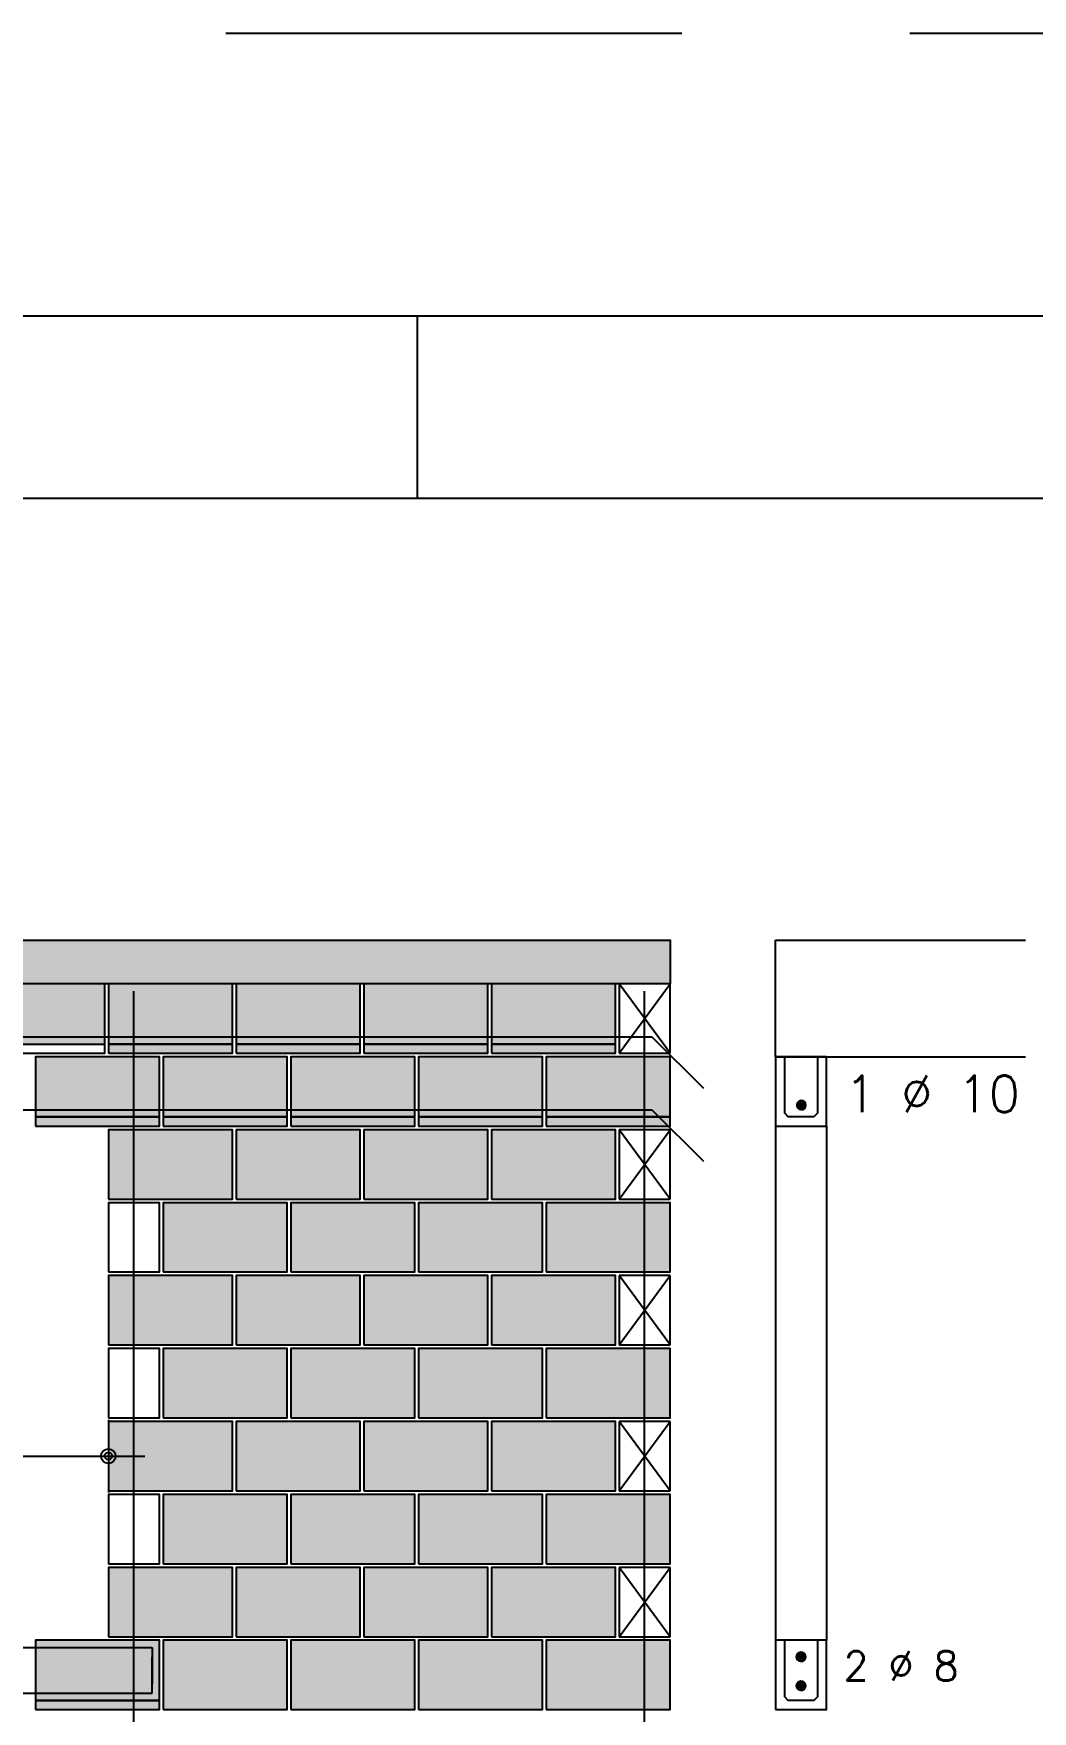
# Model space of a CAD drawing. Extents: x -1.9 to 86, y -1.5 to 61.
# Drawn here: x 45 to 50.47, y 51.75 to 60.95 of the extents above; entities that cross this region are included whole.
import ezdxf

# ---------------------------------------------------------------- set-up
doc = ezdxf.new("R2010")
doc.units = 0
doc.header["$MEASUREMENT"] = 0
doc.linetypes.add('HIDDEN', pattern=[0.375, 0.25, -0.125])
doc.layers.get('0').update_dxf_attribs({"linetype": 'CONTINUOUS'})
doc.layers.get('Defpoints').update_dxf_attribs({"linetype": 'CONTINUOUS'})
for name, color, linetype in [('ARQ_FOLHA', 7, 'CONTINUOUS'), ('PENA_01', 1, 'CONTINUOUS'), ('PENA_02', 2, 'CONTINUOUS'), ('PENA_03', 3, 'CONTINUOUS'), ('PENA_05', 5, 'CONTINUOUS'), ('PENA_09', 254, 'CONTINUOUS'), ('PENA_11', 252, 'CONTINUOUS'), ('PENA_21', 100, 'CONTINUOUS')]:
    doc.layers.add(name, color=color, linetype=linetype)
doc.styles.get("Standard").update_dxf_attribs({"font": 'ROMANS.SHX'})

# ---------------------------------------------------------------- blocks, each defined once
blk = doc.blocks.new('FOLHA A1 - 841 X 594')
at = {"layer": 'ARQ_FOLHA', "color": 1}
blk.add_line((-370, 584), (-370, 594), dxfattribs=at)
for points in [[(-841, 0), (0, 0), (0, 594), (-841, 594)], [(-816, 10), (-10, 10), (-10, 584), (-816, 584)]]:
    blk.add_lwpolyline(points, close=True, dxfattribs=at)
at = {"layer": 'Defpoints', "color": 8, "linetype": 'HIDDEN', "ltscale": 100}
blk.add_lwpolyline([(-860.5, 609.5), (-860.5, -15.5), (19.5, -15.5), (19.5, 609.5)], close=True, dxfattribs=at)
blk = doc.blocks.new('*U24')
blk.add_blockref('FOLHA A1 - 841 X 594', (0, 0))

msp = doc.modelspace()

# ---------------------------------------------------------------- linework, layer by layer
at = {"layer": 'PENA_01', "linetype": 'Continuous'}
for p, q in [((44.605295, 55.408602), (45.385295, 55.408602)), ((45.405295, 55.408602), (46.085295, 55.408602)), ((46.105295, 55.408602), (46.785295, 55.408602)), ((46.805295, 55.408602), (47.485295, 55.408602)), ((47.505295, 55.408602), (48.185295, 55.408602)), ((45.005295, 55.008602), (45.685295, 55.008602)), ((45.705295, 55.008602), (46.385295, 55.008602)), ((46.405295, 55.008602), (47.085295, 55.008602)), ((47.105295, 55.008602), (47.785295, 55.008602)), ((47.805295, 55.008602), (48.485295, 55.008602)), ((45.405295, 53.348602), (45.405295, 52.949028)), ((43.385295, 53.149028), (45.605295, 53.149028)), ((45.005295, 51.808602), (45.685295, 51.808602))]:
    msp.add_line(p, q, dxfattribs=at)
at = {"layer": 'PENA_02', "linetype": 'Continuous'}
for p, q in [((48.485295, 55.738602), (48.205295, 55.738602)), ((48.205295, 55.738602), (48.205295, 55.358602)), ((48.485295, 55.358602), (48.485295, 55.738602)), ((48.205295, 55.358602), (48.485295, 55.358602)), ((48.485295, 54.938602), (48.205295, 54.938602)), ((48.205295, 54.938602), (48.205295, 54.558602)), ((48.485295, 54.938602), (48.205295, 54.938602)), ((48.205295, 54.938602), (48.205295, 54.558602)), ((48.485295, 54.558602), (48.485295, 54.938602)), ((48.485295, 54.558602), (48.485295, 54.938602)), ((48.205295, 54.558602), (48.485295, 54.558602)), ((48.205295, 54.558602), (48.485295, 54.558602)), ((48.485295, 54.138602), (48.205295, 54.138602)), ((48.205295, 54.138602), (48.205295, 53.758602)), ((48.485295, 54.138602), (48.205295, 54.138602)), ((48.205295, 54.138602), (48.205295, 53.758602)), ((48.485295, 53.758602), (48.485295, 54.138602)), ((48.485295, 53.758602), (48.485295, 54.138602)), ((48.205295, 53.758602), (48.485295, 53.758602)), ((48.205295, 53.758602), (48.485295, 53.758602)), ((48.485295, 53.338602), (48.205295, 53.338602)), ((48.205295, 53.338602), (48.205295, 52.958602)), ((48.485295, 52.958602), (48.485295, 53.338602)), ((48.205295, 52.958602), (48.485295, 52.958602)), ((48.485295, 52.538602), (48.205295, 52.538602)), ((48.205295, 52.538602), (48.205295, 52.158602)), ((48.485295, 52.158602), (48.485295, 52.538602)), ((48.205295, 52.158602), (48.485295, 52.158602))]:
    msp.add_line(p, q, dxfattribs=at)
for points in [[(28.305295, 55.978602), (48.485295, 55.978602), (48.485295, 55.738602), (40.505295, 55.738602), (40.505295, 55.338602), (28.305295, 55.338602), (28.305295, 55.978602)], [(44.605295, 55.358602), (45.385295, 55.358602), (45.385295, 55.738602), (44.605295, 55.738602), (44.605295, 55.358602)], [(45.405295, 55.358602), (46.085295, 55.358602), (46.085295, 55.738602), (45.405295, 55.738602), (45.405295, 55.358602)], [(46.105295, 55.358602), (46.785295, 55.358602), (46.785295, 55.738602), (46.105295, 55.738602), (46.105295, 55.358602)], [(46.805295, 55.358602), (47.485295, 55.358602), (47.485295, 55.738602), (46.805295, 55.738602), (46.805295, 55.358602)], [(47.505295, 55.358602), (48.185295, 55.358602), (48.185295, 55.738602), (47.505295, 55.738602), (47.505295, 55.358602)], [(45.005295, 54.958602), (45.685295, 54.958602), (45.685295, 55.338602), (45.005295, 55.338602), (45.005295, 54.958602)], [(45.705295, 54.958602), (46.385295, 54.958602), (46.385295, 55.338602), (45.705295, 55.338602), (45.705295, 54.958602)], [(46.405295, 54.958602), (47.085295, 54.958602), (47.085295, 55.338602), (46.405295, 55.338602), (46.405295, 54.958602)], [(47.105295, 54.958602), (47.785295, 54.958602), (47.785295, 55.338602), (47.105295, 55.338602), (47.105295, 54.958602)], [(47.805295, 54.958602), (48.485295, 54.958602), (48.485295, 55.338602), (47.805295, 55.338602), (47.805295, 54.958602)], [(45.405295, 54.558602), (46.085295, 54.558602), (46.085295, 54.938602), (45.405295, 54.938602), (45.405295, 54.558602)], [(46.105295, 54.558602), (46.785295, 54.558602), (46.785295, 54.938602), (46.105295, 54.938602), (46.105295, 54.558602)], [(46.805295, 54.558602), (47.485295, 54.558602), (47.485295, 54.938602), (46.805295, 54.938602), (46.805295, 54.558602)], [(47.505295, 54.558602), (48.185295, 54.558602), (48.185295, 54.938602), (47.505295, 54.938602), (47.505295, 54.558602)], [(45.405295, 54.158602), (45.685295, 54.158602), (45.685295, 54.538602), (45.405295, 54.538602), (45.405295, 54.158602)], [(45.705295, 54.158602), (46.385295, 54.158602), (46.385295, 54.538602), (45.705295, 54.538602), (45.705295, 54.158602)], [(46.405295, 54.158602), (47.085295, 54.158602), (47.085295, 54.538602), (46.405295, 54.538602), (46.405295, 54.158602)], [(47.105295, 54.158602), (47.785295, 54.158602), (47.785295, 54.538602), (47.105295, 54.538602), (47.105295, 54.158602)], [(47.805295, 54.158602), (48.485295, 54.158602), (48.485295, 54.538602), (47.805295, 54.538602), (47.805295, 54.158602)], [(45.405295, 53.758602), (46.085295, 53.758602), (46.085295, 54.138602), (45.405295, 54.138602), (45.405295, 53.758602)], [(46.105295, 53.758602), (46.785295, 53.758602), (46.785295, 54.138602), (46.105295, 54.138602), (46.105295, 53.758602)], [(46.805295, 53.758602), (47.485295, 53.758602), (47.485295, 54.138602), (46.805295, 54.138602), (46.805295, 53.758602)], [(47.505295, 53.758602), (48.185295, 53.758602), (48.185295, 54.138602), (47.505295, 54.138602), (47.505295, 53.758602)], [(45.405295, 53.358602), (45.685295, 53.358602), (45.685295, 53.738602), (45.405295, 53.738602), (45.405295, 53.358602)], [(45.705295, 53.358602), (46.385295, 53.358602), (46.385295, 53.738602), (45.705295, 53.738602), (45.705295, 53.358602)], [(46.405295, 53.358602), (47.085295, 53.358602), (47.085295, 53.738602), (46.405295, 53.738602), (46.405295, 53.358602)], [(47.105295, 53.358602), (47.785295, 53.358602), (47.785295, 53.738602), (47.105295, 53.738602), (47.105295, 53.358602)], [(47.805295, 53.358602), (48.485295, 53.358602), (48.485295, 53.738602), (47.805295, 53.738602), (47.805295, 53.358602)], [(45.405295, 52.958602), (46.085295, 52.958602), (46.085295, 53.338602), (45.405295, 53.338602), (45.405295, 52.958602)], [(46.105295, 52.958602), (46.785295, 52.958602), (46.785295, 53.338602), (46.105295, 53.338602), (46.105295, 52.958602)], [(46.805295, 52.958602), (47.485295, 52.958602), (47.485295, 53.338602), (46.805295, 53.338602), (46.805295, 52.958602)], [(47.505295, 52.958602), (48.185295, 52.958602), (48.185295, 53.338602), (47.505295, 53.338602), (47.505295, 52.958602)], [(45.405295, 52.558602), (45.685295, 52.558602), (45.685295, 52.938602), (45.405295, 52.938602), (45.405295, 52.558602)], [(45.705295, 52.558602), (46.385295, 52.558602), (46.385295, 52.938602), (45.705295, 52.938602), (45.705295, 52.558602)], [(46.405295, 52.558602), (47.085295, 52.558602), (47.085295, 52.938602), (46.405295, 52.938602), (46.405295, 52.558602)], [(47.105295, 52.558602), (47.785295, 52.558602), (47.785295, 52.938602), (47.105295, 52.938602), (47.105295, 52.558602)], [(47.805295, 52.558602), (48.485295, 52.558602), (48.485295, 52.938602), (47.805295, 52.938602), (47.805295, 52.558602)], [(45.405295, 52.158602), (46.085295, 52.158602), (46.085295, 52.538602), (45.405295, 52.538602), (45.405295, 52.158602)], [(46.105295, 52.158602), (46.785295, 52.158602), (46.785295, 52.538602), (46.105295, 52.538602), (46.105295, 52.158602)], [(46.805295, 52.158602), (47.485295, 52.158602), (47.485295, 52.538602), (46.805295, 52.538602), (46.805295, 52.158602)], [(47.505295, 52.158602), (48.185295, 52.158602), (48.185295, 52.538602), (47.505295, 52.538602), (47.505295, 52.158602)], [(45.005295, 51.758602), (45.685295, 51.758602), (45.685295, 52.138602), (45.005295, 52.138602), (45.005295, 51.758602)], [(45.705295, 51.758602), (46.385295, 51.758602), (46.385295, 52.138602), (45.705295, 52.138602), (45.705295, 51.758602)], [(46.405295, 51.758602), (47.085295, 51.758602), (47.085295, 52.138602), (46.405295, 52.138602), (46.405295, 51.758602)], [(47.105295, 51.758602), (47.785295, 51.758602), (47.785295, 52.138602), (47.105295, 52.138602), (47.105295, 51.758602)], [(47.805295, 51.758602), (48.485295, 51.758602), (48.485295, 52.138602), (47.805295, 52.138602), (47.805295, 51.758602)]]:
    msp.add_lwpolyline(points, dxfattribs=at)
for radius in [0.04, 0.02]:
    msp.add_circle((45.405295, 53.149028), radius, dxfattribs=at)
at = {"layer": 'PENA_03', "linetype": 'Continuous'}
for p, q in [((49.063351, 55.978602), (50.43403, 55.978602)), ((49.063351, 55.338602), (49.063351, 55.978602)), ((48.205295, 55.358602), (48.485295, 55.738602)), ((48.485295, 55.358602), (48.205295, 55.738602)), ((49.063351, 55.338602), (50.43403, 55.338602)), ((48.205295, 54.558602), (48.485295, 54.938602)), ((48.485295, 54.558602), (48.205295, 54.938602)), ((48.205295, 54.558602), (48.485295, 54.938602)), ((48.485295, 54.558602), (48.205295, 54.938602)), ((49.063351, 54.958602), (49.063351, 52.138602)), ((49.343351, 54.958602), (49.343351, 52.138602)), ((48.205295, 53.758602), (48.485295, 54.138602)), ((48.485295, 53.758602), (48.205295, 54.138602)), ((48.205295, 53.758602), (48.485295, 54.138602)), ((48.485295, 53.758602), (48.205295, 54.138602)), ((45.405295, 53.548602), (45.405295, 53.548602)), ((48.205295, 52.958602), (48.485295, 53.338602)), ((48.485295, 52.958602), (48.205295, 53.338602)), ((48.205295, 52.158602), (48.485295, 52.538602)), ((48.485295, 52.158602), (48.205295, 52.538602))]:
    msp.add_line(p, q, dxfattribs=at)
for points in [[(49.063351, 54.958602), (49.343351, 54.958602), (49.343351, 55.338602), (49.063351, 55.338602), (49.063351, 54.958602)], [(49.293351, 55.338602), (49.293351, 55.028602), (49.273351, 55.008602), (49.133351, 55.008602), (49.113351, 55.028602), (49.113351, 55.338602)], [(49.229947, 55.073602), (49.227786, 55.083771), (49.221675, 55.092181), (49.212673, 55.097379), (49.202334, 55.098465), (49.192447, 55.095253), (49.184722, 55.088297), (49.180493, 55.0788), (49.180493, 55.068405), (49.184722, 55.058908), (49.192447, 55.051952), (49.202334, 55.048739), (49.212673, 55.049826), (49.221675, 55.055024), (49.227786, 55.063434), (49.229947, 55.073602)], [(49.063351, 51.758602), (49.343351, 51.758602), (49.343351, 52.138602), (49.063351, 52.138602), (49.063351, 51.758602)], [(49.293351, 52.138602), (49.293351, 51.828602), (49.273351, 51.808602), (49.133351, 51.808602), (49.113351, 51.828602), (49.113351, 52.138602)], [(49.2279, 52.048336), (49.225738, 52.058505), (49.219628, 52.066915), (49.210625, 52.072113), (49.200287, 52.073199), (49.1904, 52.069987), (49.182674, 52.063031), (49.178446, 52.053534), (49.178446, 52.043139), (49.182674, 52.033642), (49.1904, 52.026686), (49.200287, 52.023473), (49.210625, 52.02456), (49.219628, 52.029758), (49.225738, 52.038168), (49.2279, 52.048336)], [(49.2279, 51.889593), (49.225738, 51.899761), (49.219628, 51.908171), (49.210625, 51.913369), (49.200287, 51.914456), (49.1904, 51.911243), (49.182674, 51.904287), (49.178446, 51.89479), (49.178446, 51.884395), (49.182674, 51.874898), (49.1904, 51.867942), (49.200287, 51.864729), (49.210625, 51.865816), (49.219628, 51.871014), (49.225738, 51.879424), (49.2279, 51.889593)]]:
    msp.add_lwpolyline(points, dxfattribs=at)
for centre in [(49.2029, 52.048336), (49.2029, 51.889593)]:
    msp.add_circle(centre, 0.025, dxfattribs=at)
for points in [[(49.229947, 55.073602), (49.184722, 55.088297), (49.180493, 55.0788)], [(49.229947, 55.073602), (49.180493, 55.0788), (49.180493, 55.068405)], [(49.229947, 55.073602), (49.180493, 55.068405), (49.184722, 55.058908)], [(49.229947, 55.073602), (49.192447, 55.095253), (49.184722, 55.088297)], [(49.229947, 55.073602), (49.184722, 55.058908), (49.192447, 55.051952)], [(49.229947, 55.073602), (49.202334, 55.098465), (49.192447, 55.095253)], [(49.229947, 55.073602), (49.192447, 55.051952), (49.202334, 55.048739)], [(49.229947, 55.073602), (49.212673, 55.097379), (49.202334, 55.098465)], [(49.229947, 55.073602), (49.202334, 55.048739), (49.212673, 55.049826)], [(49.229947, 55.073602), (49.221675, 55.092181), (49.212673, 55.097379)], [(49.229947, 55.073602), (49.212673, 55.049826), (49.221675, 55.055024)], [(49.229947, 55.073602), (49.227786, 55.083771), (49.221675, 55.092181)], [(49.229947, 55.073602), (49.221675, 55.055024), (49.227786, 55.063434)], [(49.229947, 55.073602), (49.227786, 55.063434), (49.229947, 55.073602)], [(49.2279, 52.048336), (49.182674, 52.063031), (49.178446, 52.053534)], [(49.2279, 52.048336), (49.178446, 52.053534), (49.178446, 52.043139)], [(49.2279, 52.048336), (49.178446, 52.043139), (49.182674, 52.033642)], [(49.2279, 52.048336), (49.1904, 52.069987), (49.179407, 52.056887)], [(49.2279, 52.048336), (49.179407, 52.056887), (49.179407, 52.039786)], [(49.2279, 52.048336), (49.179407, 52.039786), (49.1904, 52.026686)], [(49.2279, 52.048336), (49.1904, 52.069987), (49.182674, 52.063031)], [(49.2279, 52.048336), (49.182674, 52.033642), (49.1904, 52.026686)], [(49.2279, 52.048336), (49.200287, 52.073199), (49.1904, 52.069987)], [(49.2279, 52.048336), (49.207241, 52.072957), (49.1904, 52.069987)], [(49.2279, 52.048336), (49.1904, 52.026686), (49.207241, 52.023716)], [(49.2279, 52.048336), (49.1904, 52.026686), (49.200287, 52.023473)], [(49.2279, 52.048336), (49.210625, 52.072113), (49.200287, 52.073199)], [(49.2279, 52.048336), (49.200287, 52.023473), (49.210625, 52.02456)], [(49.2279, 52.048336), (49.222051, 52.064406), (49.207241, 52.072957)], [(49.2279, 52.048336), (49.207241, 52.023716), (49.222051, 52.032267)], [(49.2279, 52.048336), (49.219628, 52.066915), (49.210625, 52.072113)], [(49.2279, 52.048336), (49.210625, 52.02456), (49.219628, 52.029758)], [(49.2279, 52.048336), (49.225738, 52.058505), (49.219628, 52.066915)], [(49.2279, 52.048336), (49.219628, 52.029758), (49.225738, 52.038168)], [(49.2279, 52.048336), (49.222051, 52.032267), (49.2279, 52.048336)], [(49.2279, 52.048336), (49.225738, 52.038168), (49.2279, 52.048336)], [(49.2279, 51.889593), (49.182674, 51.904287), (49.178446, 51.89479)], [(49.2279, 51.889593), (49.1904, 51.911243), (49.179407, 51.898143)], [(49.2279, 51.889593), (49.179407, 51.898143), (49.179407, 51.881042)], [(49.2279, 51.889593), (49.1904, 51.911243), (49.182674, 51.904287)], [(49.2279, 51.889593), (49.200287, 51.914456), (49.1904, 51.911243)], [(49.2279, 51.889593), (49.207241, 51.914213), (49.1904, 51.911243)], [(49.2279, 51.889593), (49.210625, 51.913369), (49.200287, 51.914456)], [(49.2279, 51.889593), (49.222051, 51.905662), (49.207241, 51.914213)], [(49.2279, 51.889593), (49.219628, 51.908171), (49.210625, 51.913369)], [(49.2279, 51.889593), (49.225738, 51.899761), (49.219628, 51.908171)], [(49.2279, 51.889593), (49.178446, 51.89479), (49.178446, 51.884395)], [(49.2279, 51.889593), (49.178446, 51.884395), (49.182674, 51.874898)], [(49.2279, 51.889593), (49.179407, 51.881042), (49.1904, 51.867942)], [(49.2279, 51.889593), (49.182674, 51.874898), (49.1904, 51.867942)], [(49.2279, 51.889593), (49.1904, 51.867942), (49.207241, 51.864972)], [(49.2279, 51.889593), (49.1904, 51.867942), (49.200287, 51.864729)], [(49.2279, 51.889593), (49.200287, 51.864729), (49.210625, 51.865816)], [(49.2279, 51.889593), (49.207241, 51.864972), (49.222051, 51.873523)], [(49.2279, 51.889593), (49.210625, 51.865816), (49.219628, 51.871014)], [(49.2279, 51.889593), (49.219628, 51.871014), (49.225738, 51.879424)], [(49.2279, 51.889593), (49.222051, 51.873523), (49.2279, 51.889593)], [(49.2279, 51.889593), (49.225738, 51.879424), (49.2279, 51.889593)]]:
    msp.add_solid(points, dxfattribs=at)
at = {"layer": 'PENA_05', "linetype": 'Continuous'}
for p, q in [((45.545295, 48.738602), (45.545295, 55.698602)), ((48.345295, 48.738602), (48.345295, 55.698602)), ((40.605295, 55.448602), (48.385295, 55.448602)), ((48.385295, 55.448602), (48.668138, 55.16576)), ((28.405295, 55.048602), (48.385295, 55.048602)), ((48.385295, 55.048602), (48.668138, 54.76576)), ((42.845295, 52.098602), (45.645295, 52.098602)), ((45.645295, 52.098602), (45.645295, 51.898602)), ((45.645295, 51.848602), (45.645295, 52.048602)), ((42.845295, 51.848602), (45.645295, 51.848602))]:
    msp.add_line(p, q, dxfattribs=at)
at = {"layer": 'PENA_09', "linetype": 'Continuous'}
for points in [[(44.605295, 55.408602), (45.385295, 55.408602), (45.385295, 55.738602), (44.605295, 55.738602), (44.605295, 55.408602)], [(45.405295, 55.408602), (46.085295, 55.408602), (46.085295, 55.738602), (45.405295, 55.738602), (45.405295, 55.408602)], [(46.105295, 55.408602), (46.785295, 55.408602), (46.785295, 55.738602), (46.105295, 55.738602), (46.105295, 55.408602)], [(46.805295, 55.408602), (47.485295, 55.408602), (47.485295, 55.738602), (46.805295, 55.738602), (46.805295, 55.408602)], [(47.505295, 55.408602), (48.185295, 55.408602), (48.185295, 55.738602), (47.505295, 55.738602), (47.505295, 55.408602)], [(45.005295, 55.008602), (45.685295, 55.008602), (45.685295, 55.338602), (45.005295, 55.338602), (45.005295, 55.008602)], [(45.705295, 55.008602), (46.385295, 55.008602), (46.385295, 55.338602), (45.705295, 55.338602), (45.705295, 55.008602)], [(46.405295, 55.008602), (47.085295, 55.008602), (47.085295, 55.338602), (46.405295, 55.338602), (46.405295, 55.008602)], [(47.105295, 55.008602), (47.785295, 55.008602), (47.785295, 55.338602), (47.105295, 55.338602), (47.105295, 55.008602)], [(47.805295, 55.008602), (48.485295, 55.008602), (48.485295, 55.338602), (47.805295, 55.338602), (47.805295, 55.008602)], [(45.005295, 51.808602), (45.685295, 51.808602), (45.685295, 52.138602), (45.005295, 52.138602), (45.005295, 51.808602)]]:
    msp.add_lwpolyline(points, dxfattribs=at)
for points in [[(44.605295, 55.408602), (45.385295, 55.408602), (45.385295, 55.738602)], [(44.605295, 55.408602), (45.385295, 55.738602), (44.605295, 55.738602)], [(45.405295, 55.408602), (46.085295, 55.408602), (46.085295, 55.738602)], [(45.405295, 55.408602), (46.085295, 55.738602), (45.405295, 55.738602)], [(45.405295, 55.408602), (45.405295, 55.738602), (45.405295, 55.408602)], [(46.105295, 55.408602), (46.785295, 55.408602), (46.785295, 55.738602)], [(46.105295, 55.408602), (46.785295, 55.738602), (46.105295, 55.738602)], [(46.105295, 55.408602), (46.105295, 55.738602), (46.105295, 55.408602)], [(46.805295, 55.408602), (47.485295, 55.408602), (47.485295, 55.738602)], [(46.805295, 55.408602), (47.485295, 55.738602), (46.805295, 55.738602)], [(46.805295, 55.408602), (46.805295, 55.738602), (46.805295, 55.408602)], [(47.505295, 55.408602), (48.185295, 55.408602), (48.185295, 55.738602)], [(47.505295, 55.408602), (48.185295, 55.738602), (47.505295, 55.738602)], [(47.505295, 55.408602), (47.505295, 55.738602), (47.505295, 55.408602)], [(45.005295, 55.008602), (45.685295, 55.008602), (45.685295, 55.338602)], [(45.005295, 55.008602), (45.685295, 55.338602), (45.005295, 55.338602)], [(45.005295, 55.008602), (45.005295, 55.338602), (45.005295, 55.008602)], [(45.705295, 55.008602), (46.385295, 55.008602), (46.385295, 55.338602)], [(45.705295, 55.008602), (46.385295, 55.338602), (45.705295, 55.338602)], [(45.705295, 55.008602), (45.705295, 55.338602), (45.705295, 55.008602)], [(46.405295, 55.008602), (47.085295, 55.008602), (47.085295, 55.338602)], [(46.405295, 55.008602), (47.085295, 55.338602), (46.405295, 55.338602)], [(46.405295, 55.008602), (46.405295, 55.338602), (46.405295, 55.008602)], [(47.105295, 55.008602), (47.785295, 55.008602), (47.785295, 55.338602)], [(47.105295, 55.008602), (47.785295, 55.338602), (47.105295, 55.338602)], [(47.105295, 55.008602), (47.105295, 55.338602), (47.105295, 55.008602)], [(47.805295, 55.008602), (48.485295, 55.008602), (48.485295, 55.338602)], [(47.805295, 55.008602), (48.485295, 55.338602), (47.805295, 55.338602)], [(47.805295, 55.008602), (47.805295, 55.338602), (47.805295, 55.008602)], [(45.005295, 51.808602), (45.685295, 51.808602), (45.685295, 52.138602)], [(45.005295, 51.808602), (45.685295, 52.138602), (45.005295, 52.138602)], [(45.005295, 51.808602), (45.005295, 52.138602), (45.005295, 51.808602)]]:
    msp.add_solid(points, dxfattribs=at)
at = {"layer": 'PENA_11', "linetype": 'Continuous'}
for points in [[(28.305295, 55.978602), (48.485295, 55.978602), (48.485295, 55.738602)], [(28.305295, 55.978602), (48.485295, 55.738602), (40.505295, 55.738602)]]:
    msp.add_solid(points, dxfattribs=at)
at = {"layer": 'PENA_21', "linetype": 'Continuous'}
for points in [[(45.405295, 55.358602), (46.085295, 55.358602), (46.085295, 55.408602), (45.405295, 55.408602), (45.405295, 55.358602)], [(46.105295, 55.358602), (46.785295, 55.358602), (46.785295, 55.408602), (46.105295, 55.408602), (46.105295, 55.358602)], [(46.805295, 55.358602), (47.485295, 55.358602), (47.485295, 55.408602), (46.805295, 55.408602), (46.805295, 55.358602)], [(47.505295, 55.358602), (48.185295, 55.358602), (48.185295, 55.408602), (47.505295, 55.408602), (47.505295, 55.358602)], [(45.005295, 54.958602), (45.685295, 54.958602), (45.685295, 55.008602), (45.005295, 55.008602), (45.005295, 54.958602)], [(45.405295, 54.558602), (46.085295, 54.558602), (46.085295, 54.938602), (45.405295, 54.938602), (45.405295, 54.558602)], [(45.705295, 54.958602), (46.385295, 54.958602), (46.385295, 55.008602), (45.705295, 55.008602), (45.705295, 54.958602)], [(46.105295, 54.558602), (46.785295, 54.558602), (46.785295, 54.938602), (46.105295, 54.938602), (46.105295, 54.558602)], [(46.405295, 54.958602), (47.085295, 54.958602), (47.085295, 55.008602), (46.405295, 55.008602), (46.405295, 54.958602)], [(46.805295, 54.558602), (47.485295, 54.558602), (47.485295, 54.938602), (46.805295, 54.938602), (46.805295, 54.558602)], [(47.105295, 54.958602), (47.785295, 54.958602), (47.785295, 55.008602), (47.105295, 55.008602), (47.105295, 54.958602)], [(47.505295, 54.558602), (48.185295, 54.558602), (48.185295, 54.938602), (47.505295, 54.938602), (47.505295, 54.558602)], [(47.805295, 54.958602), (48.485295, 54.958602), (48.485295, 55.008602), (47.805295, 55.008602), (47.805295, 54.958602)], [(45.705295, 54.158602), (46.385295, 54.158602), (46.385295, 54.538602), (45.705295, 54.538602), (45.705295, 54.158602)], [(46.405295, 54.158602), (47.085295, 54.158602), (47.085295, 54.538602), (46.405295, 54.538602), (46.405295, 54.158602)], [(47.105295, 54.158602), (47.785295, 54.158602), (47.785295, 54.538602), (47.105295, 54.538602), (47.105295, 54.158602)], [(47.805295, 54.158602), (48.485295, 54.158602), (48.485295, 54.538602), (47.805295, 54.538602), (47.805295, 54.158602)], [(45.405295, 53.758602), (46.085295, 53.758602), (46.085295, 54.138602), (45.405295, 54.138602), (45.405295, 53.758602)], [(46.105295, 53.758602), (46.785295, 53.758602), (46.785295, 54.138602), (46.105295, 54.138602), (46.105295, 53.758602)], [(46.805295, 53.758602), (47.485295, 53.758602), (47.485295, 54.138602), (46.805295, 54.138602), (46.805295, 53.758602)], [(47.505295, 53.758602), (48.185295, 53.758602), (48.185295, 54.138602), (47.505295, 54.138602), (47.505295, 53.758602)], [(45.705295, 53.358602), (46.385295, 53.358602), (46.385295, 53.738602), (45.705295, 53.738602), (45.705295, 53.358602)], [(46.405295, 53.358602), (47.085295, 53.358602), (47.085295, 53.738602), (46.405295, 53.738602), (46.405295, 53.358602)], [(47.105295, 53.358602), (47.785295, 53.358602), (47.785295, 53.738602), (47.105295, 53.738602), (47.105295, 53.358602)], [(47.805295, 53.358602), (48.485295, 53.358602), (48.485295, 53.738602), (47.805295, 53.738602), (47.805295, 53.358602)], [(45.405295, 52.958602), (46.085295, 52.958602), (46.085295, 53.338602), (45.405295, 53.338602), (45.405295, 52.958602)], [(46.105295, 52.958602), (46.785295, 52.958602), (46.785295, 53.338602), (46.105295, 53.338602), (46.105295, 52.958602)], [(46.805295, 52.958602), (47.485295, 52.958602), (47.485295, 53.338602), (46.805295, 53.338602), (46.805295, 52.958602)], [(47.505295, 52.958602), (48.185295, 52.958602), (48.185295, 53.338602), (47.505295, 53.338602), (47.505295, 52.958602)], [(45.705295, 52.558602), (46.385295, 52.558602), (46.385295, 52.938602), (45.705295, 52.938602), (45.705295, 52.558602)], [(46.405295, 52.558602), (47.085295, 52.558602), (47.085295, 52.938602), (46.405295, 52.938602), (46.405295, 52.558602)], [(47.105295, 52.558602), (47.785295, 52.558602), (47.785295, 52.938602), (47.105295, 52.938602), (47.105295, 52.558602)], [(47.805295, 52.558602), (48.485295, 52.558602), (48.485295, 52.938602), (47.805295, 52.938602), (47.805295, 52.558602)], [(45.405295, 52.158602), (46.085295, 52.158602), (46.085295, 52.538602), (45.405295, 52.538602), (45.405295, 52.158602)], [(46.105295, 52.158602), (46.785295, 52.158602), (46.785295, 52.538602), (46.105295, 52.538602), (46.105295, 52.158602)], [(46.805295, 52.158602), (47.485295, 52.158602), (47.485295, 52.538602), (46.805295, 52.538602), (46.805295, 52.158602)], [(47.505295, 52.158602), (48.185295, 52.158602), (48.185295, 52.538602), (47.505295, 52.538602), (47.505295, 52.158602)], [(45.705295, 51.758602), (46.385295, 51.758602), (46.385295, 52.138602), (45.705295, 52.138602), (45.705295, 51.758602)], [(46.405295, 51.758602), (47.085295, 51.758602), (47.085295, 52.138602), (46.405295, 52.138602), (46.405295, 51.758602)], [(47.105295, 51.758602), (47.785295, 51.758602), (47.785295, 52.138602), (47.105295, 52.138602), (47.105295, 51.758602)], [(47.805295, 51.758602), (48.485295, 51.758602), (48.485295, 52.138602), (47.805295, 52.138602), (47.805295, 51.758602)], [(45.005295, 51.758602), (45.685295, 51.758602), (45.685295, 51.808602), (45.005295, 51.808602), (45.005295, 51.758602)]]:
    msp.add_lwpolyline(points, dxfattribs=at)
for points in [[(45.405295, 55.358602), (46.085295, 55.358602), (46.085295, 55.408602)], [(45.405295, 55.358602), (46.085295, 55.408602), (45.405295, 55.408602)], [(45.405295, 55.358602), (45.405295, 55.408602), (45.405295, 55.358602)], [(46.105295, 55.358602), (46.785295, 55.358602), (46.785295, 55.408602)], [(46.105295, 55.358602), (46.785295, 55.408602), (46.105295, 55.408602)], [(46.105295, 55.358602), (46.105295, 55.408602), (46.105295, 55.358602)], [(46.805295, 55.358602), (47.485295, 55.358602), (47.485295, 55.408602)], [(46.805295, 55.358602), (47.485295, 55.408602), (46.805295, 55.408602)], [(46.805295, 55.358602), (46.805295, 55.408602), (46.805295, 55.358602)], [(47.505295, 55.358602), (48.185295, 55.358602), (48.185295, 55.408602)], [(47.505295, 55.358602), (48.185295, 55.408602), (47.505295, 55.408602)], [(47.505295, 55.358602), (47.505295, 55.408602), (47.505295, 55.358602)], [(45.005295, 54.958602), (45.685295, 54.958602), (45.685295, 55.008602)], [(45.005295, 54.958602), (45.685295, 55.008602), (45.005295, 55.008602)], [(45.005295, 54.958602), (45.005295, 55.008602), (45.005295, 54.958602)], [(45.405295, 54.558602), (46.085295, 54.558602), (46.085295, 54.938602)], [(45.405295, 54.558602), (46.085295, 54.938602), (45.405295, 54.938602)], [(45.405295, 54.558602), (45.405295, 54.938602), (45.405295, 54.558602)], [(45.705295, 54.958602), (46.385295, 54.958602), (46.385295, 55.008602)], [(45.705295, 54.958602), (46.385295, 55.008602), (45.705295, 55.008602)], [(45.705295, 54.958602), (45.705295, 55.008602), (45.705295, 54.958602)], [(46.105295, 54.558602), (46.785295, 54.558602), (46.785295, 54.938602)], [(46.105295, 54.558602), (46.785295, 54.938602), (46.105295, 54.938602)], [(46.105295, 54.558602), (46.105295, 54.938602), (46.105295, 54.558602)], [(46.405295, 54.958602), (47.085295, 54.958602), (47.085295, 55.008602)], [(46.405295, 54.958602), (47.085295, 55.008602), (46.405295, 55.008602)], [(46.405295, 54.958602), (46.405295, 55.008602), (46.405295, 54.958602)], [(46.805295, 54.558602), (47.485295, 54.558602), (47.485295, 54.938602)], [(46.805295, 54.558602), (47.485295, 54.938602), (46.805295, 54.938602)], [(46.805295, 54.558602), (46.805295, 54.938602), (46.805295, 54.558602)], [(47.105295, 54.958602), (47.785295, 54.958602), (47.785295, 55.008602)], [(47.105295, 54.958602), (47.785295, 55.008602), (47.105295, 55.008602)], [(47.105295, 54.958602), (47.105295, 55.008602), (47.105295, 54.958602)], [(47.505295, 54.558602), (48.185295, 54.558602), (48.185295, 54.938602)], [(47.505295, 54.558602), (48.185295, 54.938602), (47.505295, 54.938602)], [(47.505295, 54.558602), (47.505295, 54.938602), (47.505295, 54.558602)], [(47.805295, 54.958602), (48.485295, 54.958602), (48.485295, 55.008602)], [(47.805295, 54.958602), (48.485295, 55.008602), (47.805295, 55.008602)], [(47.805295, 54.958602), (47.805295, 55.008602), (47.805295, 54.958602)], [(45.705295, 54.158602), (46.385295, 54.158602), (46.385295, 54.538602)], [(45.705295, 54.158602), (46.385295, 54.538602), (45.705295, 54.538602)], [(45.705295, 54.158602), (45.705295, 54.538602), (45.705295, 54.158602)], [(46.405295, 54.158602), (47.085295, 54.158602), (47.085295, 54.538602)], [(46.405295, 54.158602), (47.085295, 54.538602), (46.405295, 54.538602)], [(46.405295, 54.158602), (46.405295, 54.538602), (46.405295, 54.158602)], [(47.105295, 54.158602), (47.785295, 54.158602), (47.785295, 54.538602)], [(47.105295, 54.158602), (47.785295, 54.538602), (47.105295, 54.538602)], [(47.105295, 54.158602), (47.105295, 54.538602), (47.105295, 54.158602)], [(47.805295, 54.158602), (48.485295, 54.158602), (48.485295, 54.538602)], [(47.805295, 54.158602), (48.485295, 54.538602), (47.805295, 54.538602)], [(47.805295, 54.158602), (47.805295, 54.538602), (47.805295, 54.158602)], [(45.405295, 53.758602), (46.085295, 53.758602), (46.085295, 54.138602)], [(45.405295, 53.758602), (46.085295, 54.138602), (45.405295, 54.138602)], [(45.405295, 53.758602), (45.405295, 54.138602), (45.405295, 53.758602)], [(46.105295, 53.758602), (46.785295, 53.758602), (46.785295, 54.138602)], [(46.105295, 53.758602), (46.785295, 54.138602), (46.105295, 54.138602)], [(46.105295, 53.758602), (46.105295, 54.138602), (46.105295, 53.758602)], [(46.805295, 53.758602), (47.485295, 53.758602), (47.485295, 54.138602)], [(46.805295, 53.758602), (47.485295, 54.138602), (46.805295, 54.138602)], [(46.805295, 53.758602), (46.805295, 54.138602), (46.805295, 53.758602)], [(47.505295, 53.758602), (48.185295, 53.758602), (48.185295, 54.138602)], [(47.505295, 53.758602), (48.185295, 54.138602), (47.505295, 54.138602)], [(47.505295, 53.758602), (47.505295, 54.138602), (47.505295, 53.758602)], [(45.705295, 53.358602), (46.385295, 53.358602), (46.385295, 53.738602)], [(45.705295, 53.358602), (46.385295, 53.738602), (45.705295, 53.738602)], [(45.705295, 53.358602), (45.705295, 53.738602), (45.705295, 53.358602)], [(46.405295, 53.358602), (47.085295, 53.358602), (47.085295, 53.738602)], [(46.405295, 53.358602), (47.085295, 53.738602), (46.405295, 53.738602)], [(46.405295, 53.358602), (46.405295, 53.738602), (46.405295, 53.358602)], [(47.105295, 53.358602), (47.785295, 53.358602), (47.785295, 53.738602)], [(47.105295, 53.358602), (47.785295, 53.738602), (47.105295, 53.738602)], [(47.105295, 53.358602), (47.105295, 53.738602), (47.105295, 53.358602)], [(47.805295, 53.358602), (48.485295, 53.358602), (48.485295, 53.738602)], [(47.805295, 53.358602), (48.485295, 53.738602), (47.805295, 53.738602)], [(47.805295, 53.358602), (47.805295, 53.738602), (47.805295, 53.358602)], [(45.405295, 52.958602), (46.085295, 52.958602), (46.085295, 53.338602)], [(45.405295, 52.958602), (46.085295, 53.338602), (45.405295, 53.338602)], [(45.405295, 52.958602), (45.405295, 53.338602), (45.405295, 52.958602)], [(46.105295, 52.958602), (46.785295, 52.958602), (46.785295, 53.338602)], [(46.105295, 52.958602), (46.785295, 53.338602), (46.105295, 53.338602)], [(46.105295, 52.958602), (46.105295, 53.338602), (46.105295, 52.958602)], [(46.805295, 52.958602), (47.485295, 52.958602), (47.485295, 53.338602)], [(46.805295, 52.958602), (47.485295, 53.338602), (46.805295, 53.338602)], [(46.805295, 52.958602), (46.805295, 53.338602), (46.805295, 52.958602)], [(47.505295, 52.958602), (48.185295, 52.958602), (48.185295, 53.338602)], [(47.505295, 52.958602), (48.185295, 53.338602), (47.505295, 53.338602)], [(47.505295, 52.958602), (47.505295, 53.338602), (47.505295, 52.958602)], [(45.705295, 52.558602), (46.385295, 52.558602), (46.385295, 52.938602)], [(45.705295, 52.558602), (46.385295, 52.938602), (45.705295, 52.938602)], [(45.705295, 52.558602), (45.705295, 52.938602), (45.705295, 52.558602)], [(46.405295, 52.558602), (47.085295, 52.558602), (47.085295, 52.938602)], [(46.405295, 52.558602), (47.085295, 52.938602), (46.405295, 52.938602)], [(46.405295, 52.558602), (46.405295, 52.938602), (46.405295, 52.558602)], [(47.105295, 52.558602), (47.785295, 52.558602), (47.785295, 52.938602)], [(47.105295, 52.558602), (47.785295, 52.938602), (47.105295, 52.938602)], [(47.105295, 52.558602), (47.105295, 52.938602), (47.105295, 52.558602)], [(47.805295, 52.558602), (48.485295, 52.558602), (48.485295, 52.938602)], [(47.805295, 52.558602), (48.485295, 52.938602), (47.805295, 52.938602)], [(47.805295, 52.558602), (47.805295, 52.938602), (47.805295, 52.558602)], [(45.405295, 52.158602), (46.085295, 52.158602), (46.085295, 52.538602)], [(45.405295, 52.158602), (46.085295, 52.538602), (45.405295, 52.538602)], [(45.405295, 52.158602), (45.405295, 52.538602), (45.405295, 52.158602)], [(46.105295, 52.158602), (46.785295, 52.158602), (46.785295, 52.538602)], [(46.105295, 52.158602), (46.785295, 52.538602), (46.105295, 52.538602)], [(46.105295, 52.158602), (46.105295, 52.538602), (46.105295, 52.158602)], [(46.805295, 52.158602), (47.485295, 52.158602), (47.485295, 52.538602)], [(46.805295, 52.158602), (47.485295, 52.538602), (46.805295, 52.538602)], [(46.805295, 52.158602), (46.805295, 52.538602), (46.805295, 52.158602)], [(47.505295, 52.158602), (48.185295, 52.158602), (48.185295, 52.538602)], [(47.505295, 52.158602), (48.185295, 52.538602), (47.505295, 52.538602)], [(47.505295, 52.158602), (47.505295, 52.538602), (47.505295, 52.158602)], [(45.705295, 51.758602), (46.385295, 51.758602), (46.385295, 52.138602)], [(45.705295, 51.758602), (46.385295, 52.138602), (45.705295, 52.138602)], [(45.705295, 51.758602), (45.705295, 52.138602), (45.705295, 51.758602)], [(46.405295, 51.758602), (47.085295, 51.758602), (47.085295, 52.138602)], [(46.405295, 51.758602), (47.085295, 52.138602), (46.405295, 52.138602)], [(46.405295, 51.758602), (46.405295, 52.138602), (46.405295, 51.758602)], [(47.105295, 51.758602), (47.785295, 51.758602), (47.785295, 52.138602)], [(47.105295, 51.758602), (47.785295, 52.138602), (47.105295, 52.138602)], [(47.105295, 51.758602), (47.105295, 52.138602), (47.105295, 51.758602)], [(47.805295, 51.758602), (48.485295, 51.758602), (48.485295, 52.138602)], [(47.805295, 51.758602), (48.485295, 52.138602), (47.805295, 52.138602)], [(47.805295, 51.758602), (47.805295, 52.138602), (47.805295, 51.758602)], [(45.005295, 51.758602), (45.685295, 51.758602), (45.685295, 51.808602)], [(45.005295, 51.758602), (45.685295, 51.808602), (45.005295, 51.808602)], [(45.005295, 51.758602), (45.005295, 51.808602), (45.005295, 51.758602)]]:
    msp.add_solid(points, dxfattribs=at)

# ---------------------------------------------------------------- block references
at = {"xscale": 0.09999999999999938, "yscale": 0.09999999999999938, "zscale": 0.09999999999999938}
msp.add_blockref('*U24', (84.1, 0.000002), dxfattribs=at)

# ---------------------------------------------------------------- texts
at = {"layer": 'PENA_03', "linetype": 'Continuous'}
for s, height, p in [('1 %%c 10', 0.2, (49.443374, 55.035365)), ('2 %%c 8', 0.16, (49.436056, 51.918343))]:
    msp.add_text(s, height=height, dxfattribs=at).set_placement(p)

doc.saveas('drawing.dxf')
